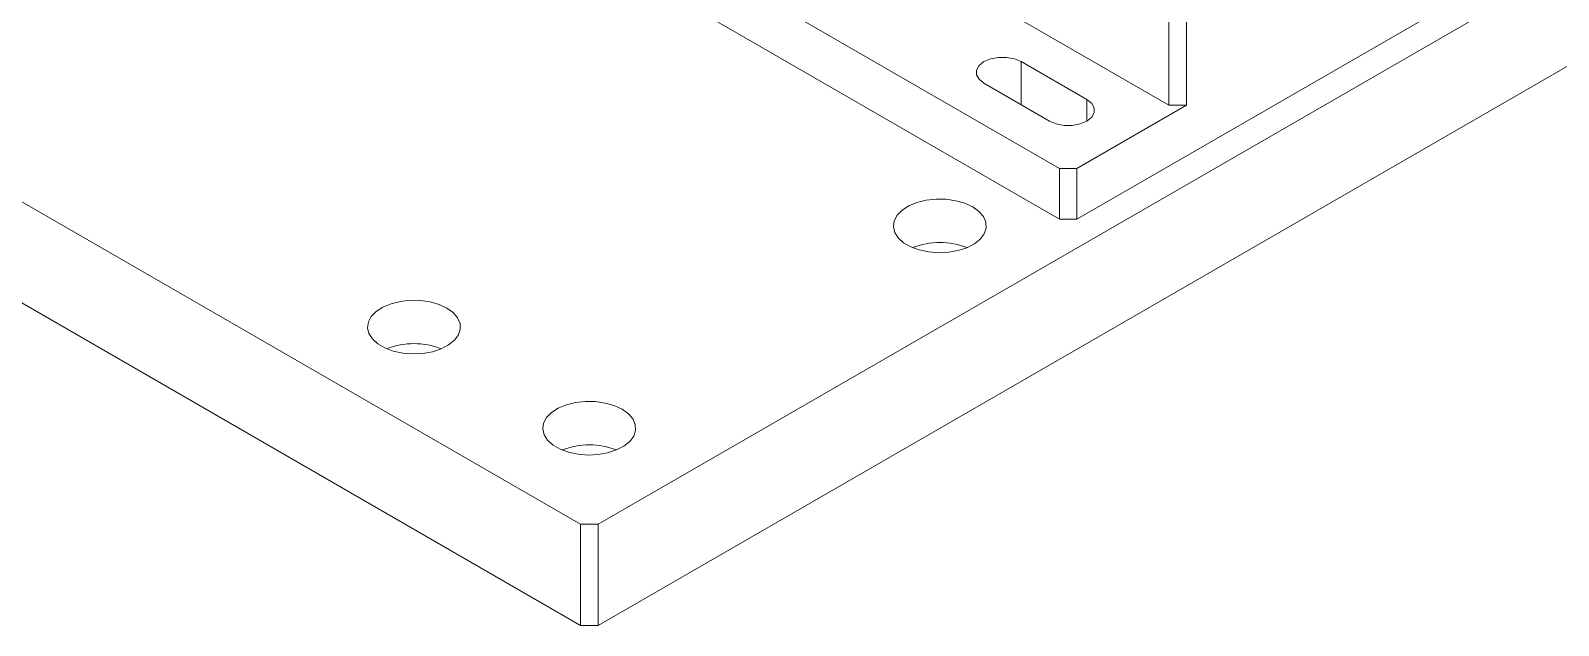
# Model space of a CAD drawing. Header units: millimetres. Extents: x 29 to 2500, y -68 to 1852.
# Drawn here: x 1911.3 to 2157.9, y 721.4 to 817.4 of the extents above; entities that cross this region are included whole.
import ezdxf

# ---------------------------------------------------------------- set-up
doc = ezdxf.new("R2010")
doc.units = ezdxf.units.MM
doc.header["$LTSCALE"] = 6

msp = doc.modelspace()

# ---------------------------------------------------------------- linework, layer by layer
at = {"color": 7, "linetype": 'Continuous', "lineweight": 18}
for p, q in [((2002.889, 737.693), (2396.04, 964.655)), ((1613.98, 960.573), (2000.061, 737.693)), ((2002.889, 721.362), (2396.04, 948.324)), ((1613.98, 944.242), (2000.061, 721.362)), ((2095.025, 805.334), (2020.072, 848.603)), ((2080.176, 786.963), (2176.342, 842.479)), ((2002.394, 838.398), (2077.347, 795.129)), ((2002.394, 830.233), (2077.347, 786.963)), ((2095.025, 805.334), (2095.025, 821.665)), ((2097.853, 821.665), (2097.853, 805.334)), ((2081.767, 806.252), (2071.16, 812.375)), ((2071.16, 805.436), (2071.16, 812.375)), ((2065.15, 808.906), (2075.756, 802.783)), ((2081.767, 802.783), (2081.767, 806.252)), ((2080.176, 795.129), (2097.853, 805.334)), ((2097.853, 805.334), (2095.025, 805.334)), ((2077.347, 795.129), (2080.176, 795.129)), ((2077.347, 786.963), (2077.347, 795.129)), ((2080.176, 795.129), (2080.176, 786.963)), ((2080.176, 786.963), (2077.347, 786.963)), ((2000.061, 737.693), (2002.889, 737.693)), ((2000.061, 721.362), (2000.061, 737.693)), ((2002.889, 737.693), (2002.889, 721.362)), ((2002.889, 721.362), (2000.061, 721.362))]:
    msp.add_line(p, q, dxfattribs=at)
at = {"color": 7, "linetype": 'Continuous', "lineweight": 18, "flags": 128}
for points in [[(2071.16, 812.375), (2070.084, 812.827), (2068.82, 813.064), (2067.49, 813.064), (2066.226, 812.827), (2065.15, 812.375), (2064.368, 811.754), (2063.957, 811.024), (2063.957, 810.257), (2064.368, 809.527), (2065.15, 808.906)], [(2075.756, 802.783), (2076.832, 802.331), (2078.097, 802.094), (2079.426, 802.094), (2080.691, 802.331), (2081.767, 802.783), (2082.548, 803.404), (2082.959, 804.134), (2082.959, 804.901), (2082.548, 805.631), (2081.767, 806.252)], [(2063.347, 788.923), (2062.083, 789.509), (2060.63, 789.925), (2059.056, 790.151), (2057.435, 790.177), (2055.842, 790), (2054.352, 789.63), (2053.035, 789.084), (2051.952, 788.387), (2051.154, 787.572), (2050.678, 786.677), (2050.546, 785.744), (2050.765, 784.816), (2051.324, 783.937), (2052.198, 783.149), (2053.345, 782.487), (2054.711, 781.982), (2056.233, 781.66), (2057.84, 781.533), (2059.457, 781.609), (2061.007, 781.884), (2062.419, 782.345), (2063.626, 782.97), (2064.572, 783.73), (2065.213, 784.59), (2065.519, 785.51), (2065.475, 786.446), (2065.083, 787.354), (2064.363, 788.193), (2063.347, 788.923)], [(1978.494, 772.595), (1977.23, 773.181), (1975.777, 773.597), (1974.203, 773.823), (1972.582, 773.848), (1970.989, 773.672), (1969.499, 773.302), (1968.182, 772.756), (1967.099, 772.059), (1966.301, 771.244), (1965.825, 770.349), (1965.693, 769.416), (1965.912, 768.488), (1966.471, 767.609), (1967.345, 766.82), (1968.492, 766.158), (1969.858, 765.654), (1971.381, 765.331), (1972.987, 765.205), (1974.604, 765.281), (1976.154, 765.556), (1977.566, 766.017), (1978.773, 766.642), (1979.719, 767.402), (1980.36, 768.262), (1980.666, 769.182), (1980.622, 770.118), (1980.23, 771.026), (1979.51, 771.865), (1978.494, 772.595)], [(2006.778, 756.266), (2005.514, 756.853), (2004.061, 757.269), (2002.487, 757.495), (2000.866, 757.52), (1999.273, 757.344), (1997.784, 756.974), (1996.466, 756.428), (1995.383, 755.731), (1994.585, 754.916), (1994.109, 754.021), (1993.978, 753.088), (1994.196, 752.16), (1994.756, 751.281), (1995.629, 750.492), (1996.776, 749.83), (1998.142, 749.326), (1999.665, 749.003), (2001.272, 748.877), (2002.888, 748.953), (2004.438, 749.228), (2005.85, 749.688), (2007.057, 750.314), (2008.004, 751.074), (2008.644, 751.934), (2008.95, 752.853), (2008.906, 753.789), (2008.515, 754.698), (2007.794, 755.537), (2006.778, 756.266)]]:
    msp.add_lwpolyline(points, dxfattribs=at)
at = {"color": 7, "linetype": 'Continuous', "lineweight": 18}
for centre in [(2058.043, 771.276), (1973.191, 754.948), (2001.475, 738.62)]:
    msp.add_arc(centre, 11.912, 68.38296, 111.61704, dxfattribs=at)

doc.saveas('drawing.dxf')
